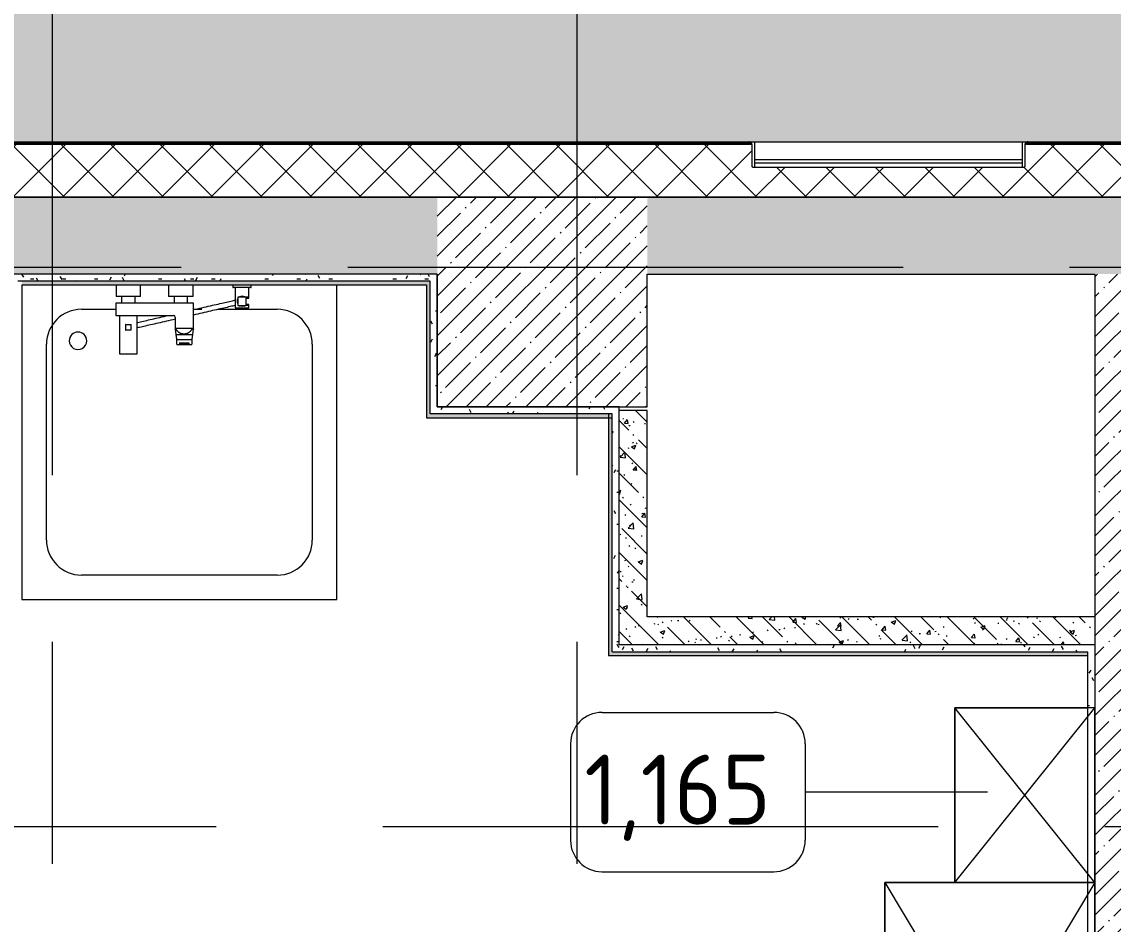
# Model space of a CAD drawing. Header units: millimetres. Extents: x 957 to 217451, y -8553 to 29000.
# Drawn here: x 46416 to 49536, y 13121 to 15701 of the extents above; entities that cross this region are included whole.
import ezdxf

# ---------------------------------------------------------------- set-up
doc = ezdxf.new("R2010")
doc.units = ezdxf.units.MM
doc.linetypes.add('Осевая', pattern=[3175, 635, -476.25, 1587.5, -476.25])
for name, color, linetype, lineweight in [('A-DETL', 7, 'Continuous', 9), ('A-GENM', 7, 'Continuous', 9), ('A-WALL', 7, 'Continuous', 9), ('I-FURN-IDEN', 7, 'Continuous', 9), ('I-WALL', 7, 'Continuous', 9), ('S-COLS', 7, 'Continuous', 9), ('Оси-2', 7, 'Осевая', 9)]:
    doc.layers.add(name, color=color, linetype=linetype, lineweight=lineweight)
for name, color, linetype, lineweight, true_color in [('A-DETL-GENF-2', 7, 'Continuous', 9, 0xd4d4d4), ('A-WALL-1', 9, 'Continuous', 9, 0x808080), ('A-WALL-FNSH-1', 9, 'Continuous', 9, 0x808080), ('I-FURN-1', 9, 'Continuous', 9, 0x808080), ('P-SANR-FIXT-1', 9, 'Continuous', 13, 0x808080)]:
    doc.layers.add(name, color=color, linetype=linetype, lineweight=lineweight, true_color=true_color)
doc.styles.add('GOST Common_4', font='GOST_Common.ttf', dxfattribs={"height": 200})
pattern_1 = [(45, (29493.17, 0), (-57.02463, 57.02463), []), (45, (29550.2, 0), (-57.02463, 57.02463), [100.806, -20.161, 3.353, -16.808])]
pattern_2 = [(135, (29493.17, 0), (-75.43415, -75.43415), [106.68, -17.78, 3.556, -17.78]), (135, (29493.17, 75.39), (-75.43415, -75.43415), []), (50, (29493.17, 0), (127.5292, -11.15758), [13.335, -146.685]), (355, (29493.17, 0), (-24.66966, 133.74), [10.668, -117.348]), (100.451, (29503.8, -0.93), (102.85973, 122.5818), [11.333, -124.663]), (46.184, (29493.17, 35.56), (189.7552, -29.4304), [20.002, -220.027]), (96.636, (29508.99, 33.1), (166.1822, 173.1996), [17, -186.995]), (351.184, (29493.17, 35.56), (166.184, 173.1976), [16.002, -176.022]), (21, (29510.95, 26.67), (106.13027, -71.58603), [13.335, -146.685]), (326, (29510.95, 26.67), (43.2619, 128.93175), [10.668, -117.348]), (71.451, (29519.8, 20.7), (149.392, 57.34505), [11.333, -124.663]), (37.5, (29493.174, 0), (2.16223, 59.18836), [3.353, -112.573, 3.353, -115.773, -117.792]), (37.5, (29493.174, 0), (2.16223, 59.18836), [-235.052, 3.353, -114.44]), (7.5, (29493.174, 0), (46.77386, 70.12615), [3.353, -64.567, 3.353, -109.906, -44.894]), (7.5, (29493.174, 0), (46.77386, 70.12615), [-181.178, 3.353, -41.542]), (327.5, (29453.525, 0), (94.91367, -4.01009), [3.353, -41.097, 3.353, -135.331, -184.023]), (327.5, (29453.525, 0), (94.91367, -4.01009), [-183.134, 3.353, -180.67]), (317.5, (29435.745, 0), (103.69057, 17.79882), [3.353, -54.432, 3.353, -88.748, -130.683]), (317.5, (29435.745, 0), (103.69057, 17.79882), [-149.885, 3.353, -127.33])]
pattern_3 = [(0, (29493.174, 0), (121.92, 30.48), [10.058, -81.382, 10.058, -81.382, -487.68]), (0, (29493.174, 0), (121.92, 30.48), [-182.88, 10.058, -172.822, 10.058, -81.382, -213.36]), (0, (29493.174, 0), (121.92, 30.48), [-457.2, 10.058, -50.902, 10.058, -142.342]), (120, (29538.894, 15.24), (-87.356454, 90.345817), [10.058, -81.382, 10.058, -81.382, -487.68]), (120, (29538.894, 15.24), (-87.356454, 90.345817), [-182.88, 10.058, -172.822, 10.058, -81.382, -213.36]), (120, (29538.894, 15.24), (-87.356454, 90.345817), [-457.2, 10.058, -50.902, 10.058, -142.342]), (240, (29554.134, 76.2), (-34.563546, -120.825817), [10.058, -81.382, 10.058, -81.382, -487.68]), (240, (29554.134, 76.2), (-34.563546, -120.825817), [-182.88, 10.058, -172.822, 10.058, -81.382, -213.36]), (240, (29554.134, 76.2), (-34.563546, -120.825817), [-457.2, 10.058, -50.902, 10.058, -142.342])]

# ---------------------------------------------------------------- blocks, each defined once
blk = doc.blocks.new('SND_Aquanet_Душевой поддон_HX108_Квадратный_С опорами_Сантехкомплект__$ - 900х900-31006294-План расстановки мебели и оборудования 3 этажа в осях 1-12')
at = {"layer": 'P-SANR-FIXT-1'}
for p, q in [((450, 450), (-449.9, 450)), ((450, -450), (450, 450)), ((-280, 380), (280, 380)), ((-380, 110.8), (-380, 280)), ((380, 280), (380, -280)), ((-380, 40.2), (-380, 63.9)), ((-380, -280), (-380, -181.8)), ((280, -380), (-280, -380)), ((-449.9, -450), (450, -450))]:
    blk.add_line(p, q, dxfattribs=at)
for centre, radius, start, end in [((-280, 280), 100, 90, 180), ((280, 280), 100, 0, 90), ((-280, -280), 100, 180, 270), ((-290, -290), 25, 90, 270), ((-290, -290), 25, 270, 90), ((280, -280), 100, 270, 0)]:
    blk.add_arc(centre, radius, start, end, dxfattribs=at)
blk = doc.blocks.new('Полоса с поворотом - Полоса с поворотом-23831104-План расстановки мебели и оборудования 3 этажа в осях 1-12')
at = {"layer": 'A-GENM'}
for p, q in [((19783, 15306.4), (19017, 15306.4)), ((19017, 15297.9), (19783, 15297.9))]:
    blk.add_line(p, q, dxfattribs=at)
blk = doc.blocks.new('Уголок вложенный - Уголок вложенный-23831105-План расстановки мебели и оборудования 3 этажа в осях 1-12')
at = {"layer": 'A-GENM'}
for p, q in [((29244, 15358), (29244, 15285)), ((29237, 15288), (29237, 15349)), ((29244, 15285), (29240, 15285))]:
    blk.add_line(p, q, dxfattribs=at)
at = {"layer": 'A-GENM', "flags": 128}
for points in [[(29237, 15349), (29236.8, 15351), (29236.1, 15352.9), (29235, 15354.6), (29233.6, 15356), (29231.9, 15357.1), (29230, 15357.8), (29228, 15358)], [(29240, 15285), (29239.3, 15285.1), (29238.7, 15285.3), (29238.1, 15285.7), (29237.7, 15286.1), (29237.3, 15286.7), (29237.1, 15287.3), (29237, 15288)]]:
    blk.add_lwpolyline(points, dxfattribs=at)
blk = doc.blocks.new('Уголок вложенный - Уголок вложенный-V46-План расстановки мебели и оборудования 3 этажа в осях 1-12')
at = {"layer": 'A-GENM'}
for p, q in [((30010, 15285), (30010, 15358)), ((30017, 15349), (30017, 15288)), ((30014, 15285), (30010, 15285))]:
    blk.add_line(p, q, dxfattribs=at)
at = {"layer": 'A-GENM', "flags": 128}
for points in [[(30026, 15358), (30024, 15357.8), (30022.1, 15357.1), (30020.4, 15356), (30019, 15354.6), (30017.9, 15352.9), (30017.2, 15351), (30017, 15349)], [(30017, 15288), (30016.9, 15287.3), (30016.7, 15286.7), (30016.3, 15286.1), (30015.9, 15285.7), (30015.3, 15285.3), (30014.7, 15285.1), (30014, 15285)]]:
    blk.add_lwpolyline(points, dxfattribs=at)
blk = doc.blocks.new('Уголок вложенный - Уголок вложенный-V48-План расстановки мебели и оборудования 3 этажа в осях 1-12')
at = {"layer": 'A-GENM'}
blk.add_line((19783, 15285), (19017, 15285), dxfattribs=at)
at = {"layer": 'A-GENM', "flags": 128}
for points in [[(19012.3, 15285.1), (19011.7, 15285.3), (19011.1, 15285.7), (19010.7, 15286.1), (19010.3, 15286.7), (19010.1, 15287.3)], [(19789.9, 15287.3), (19789.7, 15286.7), (19789.3, 15286.1), (19788.9, 15285.7), (19788.3, 15285.3), (19787.7, 15285.1)]]:
    blk.add_lwpolyline(points, dxfattribs=at)
blk = doc.blocks.new('Шкаф параметрический - 1_165-25646814-План расстановки мебели и оборудования 3 этажа в осях 1-12')
at = {"layer": 'I-FURN-1'}
for p, q in [((0, 0), (500, 400)), ((0, 400), (500, 0)), ((500, 400), (0, 400)), ((0, 400), (0, 0)), ((0, 20), (0, 400)), ((0, 400), (500, 400)), ((500, 0), (500, 400)), ((500, 400), (500, 20)), ((0, 0), (500, 0))]:
    blk.add_line(p, q, dxfattribs=at)
blk = doc.blocks.new('Шкаф параметрический - 1_59-26183054-План расстановки мебели и оборудования 3 этажа в осях 1-12')
at = {"layer": 'I-FURN-1'}
for p, q in [((0, 0), (1000, 600)), ((0, 600), (1000, 0)), ((1000, 600), (0, 600)), ((0, 600), (0, 0)), ((1000, 0), (1000, 600)), ((0, 200), (0, 580)), ((1000, 580), (1000, 0)), ((0, 0), (0, 200)), ((0, 0), (1000, 0)), ((1000, 0), (0, 0))]:
    blk.add_line(p, q, dxfattribs=at)
blk = doc.blocks.new('Смеситель для ванны с душевым гарнитуром - Смеситель для ванны с душевым гарнитуром-31010185-План расстановки мебели и оборудования 3 этажа в осях 1-12')
at = {"layer": 'P-SANR-FIXT-1'}
for p, q in [((17192, 14949), (17192, 14916)), ((17192, 14949), (17192, 14916)), ((17262, 14916), (17262, 14949)), ((17262, 14916), (17262, 14949)), ((17342, 14949), (17342, 14916)), ((17342, 14949), (17342, 14916)), ((17412, 14916), (17412, 14949)), ((17412, 14916), (17412, 14949)), ((17526, 14949), (17526, 14941)), ((17578, 14941), (17578, 14949)), ((17262, 14916), (17192, 14916)), ((17262, 14916), (17192, 14916)), ((17207.7, 14916), (17207.7, 14896.7)), ((17246.2, 14896.7), (17246.2, 14916)), ((17412, 14916), (17342, 14916)), ((17412, 14916), (17342, 14916)), ((17357.7, 14916), (17357.7, 14896.7)), ((17396.2, 14896.7), (17396.2, 14916)), ((17527.6, 14941), (17526, 14941)), ((17526, 14941), (17527.6, 14941)), ((17576.4, 14941), (17527.6, 14941)), ((17532.7, 14941), (17532.7, 14883)), ((17564, 14914.2), (17540, 14914.2)), ((17540, 14914.2), (17540, 14890.2)), ((17564, 14890.2), (17564, 14914.2)), ((17571.2, 14913.7), (17571.2, 14941)), ((17576.4, 14941), (17578, 14941)), ((17578, 14941), (17576.4, 14941)), ((17191, 14895.7), (17191, 14862.7)), ((17191, 14895.7), (17191, 14862.7)), ((17412, 14896.7), (17192, 14896.7)), ((17412, 14896.7), (17192, 14896.7)), ((17413, 14826.2), (17413, 14895.7)), ((17413, 14826.2), (17413, 14895.7)), ((17532.7, 14883), (17571.2, 14883)), ((17540, 14890.2), (17564, 14890.2)), ((17543.6, 14890.2), (17543.6, 14888.7)), ((17543.6, 14890.2), (17543.6, 14888.7)), ((17543.6, 14890.2), (17543.6, 14888.7)), ((17543.6, 14890.2), (17543.6, 14888.7)), ((17543.6, 14890.2), (17543.6, 14888.7)), ((17543.6, 14890.2), (17543.6, 14888.7)), ((17543.6, 14890.2), (17543.6, 14888.7)), ((17543.6, 14890.2), (17543.6, 14888.7)), ((17546.8, 14888.7), (17543.6, 14888.7)), ((17543.6, 14888.7), (17546.8, 14888.7)), ((17546.8, 14888.7), (17543.6, 14888.7)), ((17543.6, 14888.7), (17546.8, 14888.7)), ((17546.8, 14888.7), (17543.6, 14888.7)), ((17543.6, 14888.7), (17546.8, 14888.7)), ((17546.8, 14888.7), (17543.6, 14888.7)), ((17543.6, 14888.7), (17546.8, 14888.7)), ((17546.8, 14888.7), (17543.6, 14888.7)), ((17543.6, 14888.7), (17546.8, 14888.7)), ((17546.8, 14888.7), (17543.6, 14888.7)), ((17543.6, 14888.7), (17546.8, 14888.7)), ((17546.8, 14888.7), (17543.6, 14888.7)), ((17543.6, 14888.7), (17546.8, 14888.7)), ((17546.8, 14888.7), (17543.6, 14888.7)), ((17543.6, 14888.7), (17546.8, 14888.7)), ((17546.8, 14888.7), (17546.8, 14890.2)), ((17546.8, 14888.7), (17546.8, 14890.2)), ((17546.8, 14888.7), (17546.8, 14890.2)), ((17546.8, 14888.7), (17546.8, 14890.2)), ((17546.8, 14888.7), (17546.8, 14890.2)), ((17546.8, 14888.7), (17546.8, 14890.2)), ((17546.8, 14888.7), (17546.8, 14890.2)), ((17546.8, 14888.7), (17546.8, 14890.2)), ((17548.1, 14890.2), (17548.1, 14888.7)), ((17548.1, 14890.2), (17548.1, 14888.7)), ((17548.1, 14890.2), (17548.1, 14888.7)), ((17548.1, 14890.2), (17548.1, 14888.7)), ((17548.1, 14890.2), (17548.1, 14888.7)), ((17548.1, 14890.2), (17548.1, 14888.7)), ((17548.1, 14890.2), (17548.1, 14888.7)), ((17548.1, 14890.2), (17548.1, 14888.7)), ((17551.4, 14888.7), (17548.1, 14888.7)), ((17548.1, 14888.7), (17551.4, 14888.7)), ((17551.4, 14888.7), (17548.1, 14888.7)), ((17548.1, 14888.7), (17551.4, 14888.7)), ((17551.4, 14888.7), (17548.1, 14888.7)), ((17548.1, 14888.7), (17551.4, 14888.7)), ((17551.4, 14888.7), (17548.1, 14888.7)), ((17548.1, 14888.7), (17551.4, 14888.7)), ((17551.4, 14888.7), (17548.1, 14888.7)), ((17548.1, 14888.7), (17551.4, 14888.7)), ((17551.4, 14888.7), (17548.1, 14888.7)), ((17548.1, 14888.7), (17551.4, 14888.7)), ((17551.4, 14888.7), (17548.1, 14888.7)), ((17548.1, 14888.7), (17551.4, 14888.7)), ((17551.4, 14888.7), (17548.1, 14888.7)), ((17548.1, 14888.7), (17551.4, 14888.7)), ((17551.4, 14888.7), (17551.4, 14890.2)), ((17551.4, 14888.7), (17551.4, 14890.2)), ((17551.4, 14888.7), (17551.4, 14890.2)), ((17551.4, 14888.7), (17551.4, 14890.2)), ((17551.4, 14888.7), (17551.4, 14890.2)), ((17551.4, 14888.7), (17551.4, 14890.2)), ((17551.4, 14888.7), (17551.4, 14890.2)), ((17551.4, 14888.7), (17551.4, 14890.2)), ((17552.6, 14890.2), (17552.6, 14888.7)), ((17552.6, 14890.2), (17552.6, 14888.7)), ((17552.6, 14890.2), (17552.6, 14888.7)), ((17552.6, 14890.2), (17552.6, 14888.7)), ((17552.6, 14890.2), (17552.6, 14888.7)), ((17552.6, 14890.2), (17552.6, 14888.7)), ((17552.6, 14890.2), (17552.6, 14888.7)), ((17552.6, 14890.2), (17552.6, 14888.7)), ((17555.9, 14888.7), (17552.6, 14888.7)), ((17552.6, 14888.7), (17555.9, 14888.7)), ((17555.9, 14888.7), (17552.6, 14888.7)), ((17552.6, 14888.7), (17555.9, 14888.7)), ((17555.9, 14888.7), (17552.6, 14888.7)), ((17552.6, 14888.7), (17555.9, 14888.7)), ((17555.9, 14888.7), (17552.6, 14888.7)), ((17552.6, 14888.7), (17555.9, 14888.7)), ((17555.9, 14888.7), (17552.6, 14888.7)), ((17552.6, 14888.7), (17555.9, 14888.7)), ((17555.9, 14888.7), (17552.6, 14888.7)), ((17552.6, 14888.7), (17555.9, 14888.7)), ((17555.9, 14888.7), (17552.6, 14888.7)), ((17552.6, 14888.7), (17555.9, 14888.7)), ((17555.9, 14888.7), (17552.6, 14888.7)), ((17552.6, 14888.7), (17555.9, 14888.7)), ((17555.9, 14888.7), (17555.9, 14890.2)), ((17555.9, 14888.7), (17555.9, 14890.2)), ((17555.9, 14888.7), (17555.9, 14890.2)), ((17555.9, 14888.7), (17555.9, 14890.2)), ((17555.9, 14888.7), (17555.9, 14890.2)), ((17555.9, 14888.7), (17555.9, 14890.2)), ((17555.9, 14888.7), (17555.9, 14890.2)), ((17555.9, 14888.7), (17555.9, 14890.2)), ((17557.2, 14890.2), (17557.2, 14888.7)), ((17557.2, 14890.2), (17557.2, 14888.7)), ((17557.2, 14890.2), (17557.2, 14888.7)), ((17557.2, 14890.2), (17557.2, 14888.7)), ((17557.2, 14890.2), (17557.2, 14888.7)), ((17557.2, 14890.2), (17557.2, 14888.7)), ((17557.2, 14890.2), (17557.2, 14888.7)), ((17557.2, 14890.2), (17557.2, 14888.7)), ((17560.4, 14888.7), (17557.2, 14888.7)), ((17557.2, 14888.7), (17560.4, 14888.7)), ((17560.4, 14888.7), (17557.2, 14888.7)), ((17557.2, 14888.7), (17560.4, 14888.7)), ((17560.4, 14888.7), (17557.2, 14888.7)), ((17557.2, 14888.7), (17560.4, 14888.7)), ((17560.4, 14888.7), (17557.2, 14888.7)), ((17557.2, 14888.7), (17560.4, 14888.7)), ((17560.4, 14888.7), (17557.2, 14888.7)), ((17557.2, 14888.7), (17560.4, 14888.7)), ((17560.4, 14888.7), (17557.2, 14888.7)), ((17557.2, 14888.7), (17560.4, 14888.7)), ((17560.4, 14888.7), (17557.2, 14888.7)), ((17557.2, 14888.7), (17560.4, 14888.7)), ((17560.4, 14888.7), (17557.2, 14888.7)), ((17557.2, 14888.7), (17560.4, 14888.7)), ((17560.4, 14888.7), (17560.4, 14890.2)), ((17560.4, 14888.7), (17560.4, 14890.2)), ((17560.4, 14888.7), (17560.4, 14890.2)), ((17560.4, 14888.7), (17560.4, 14890.2)), ((17560.4, 14888.7), (17560.4, 14890.2)), ((17560.4, 14888.7), (17560.4, 14890.2)), ((17560.4, 14888.7), (17560.4, 14890.2)), ((17560.4, 14888.7), (17560.4, 14890.2)), ((17571.2, 14913.7), (17564, 14913.7)), ((17564, 14913.7), (17571.2, 14913.7)), ((17564, 14911.2), (17570.7, 14911.2)), ((17570.7, 14893.2), (17564, 14893.2)), ((17564, 14890.5), (17571.2, 14890.5)), ((17571.2, 14890.5), (17564, 14890.5)), ((17571.2, 14911.7), (17571.2, 14913.7)), ((17571.2, 14890.5), (17571.2, 14892.7)), ((17571.2, 14883), (17571.2, 14890.5)), ((17192, 14861.7), (17356, 14861.7)), ((17192, 14861.7), (17356, 14861.7)), ((17202, 14861.7), (17202, 14752.2)), ((17252, 14752.2), (17252, 14861.7)), ((17361, 14856.7), (17361, 14826.2)), ((17361, 14856.7), (17361, 14826.2)), ((17219, 14835.7), (17219, 14819.7)), ((17219.5, 14835.7), (17219, 14835.7)), ((17219, 14835.7), (17219.5, 14835.7)), ((17219.5, 14835.7), (17234.5, 14835.7)), ((17234.5, 14835.7), (17235, 14835.7)), ((17235, 14835.7), (17234.5, 14835.7)), ((17235, 14819.7), (17235, 14835.7)), ((17361.1, 14822.6), (17361.1, 14823.4)), ((17364.5, 14823.4), (17361.1, 14823.4)), ((17361.1, 14822.6), (17363, 14807)), ((17362, 14825.2), (17412, 14825.2)), ((17362, 14825.2), (17412, 14825.2)), ((17412.9, 14823.4), (17408, 14823.4)), ((17411, 14807), (17412.9, 14822.6)), ((17412.9, 14823.4), (17412.9, 14822.6)), ((17219.5, 14819.7), (17219, 14819.7)), ((17219, 14819.7), (17219.5, 14819.7)), ((17234.5, 14819.7), (17219.5, 14819.7)), ((17234.5, 14819.7), (17235, 14819.7)), ((17235, 14819.7), (17234.5, 14819.7)), ((17363, 14807), (17411, 14807)), ((17363, 14807), (17364.6, 14794.1)), ((17364.6, 14794.1), (17364.8, 14792.6)), ((17364.8, 14792.6), (17409.2, 14792.6)), ((17364.8, 14792.6), (17365, 14790.2)), ((17365, 14790.2), (17365, 14781.4)), ((17408.9, 14790.2), (17409.2, 14792.6)), ((17409, 14781.4), (17409, 14790.2)), ((17409.2, 14792.6), (17409.4, 14794.1)), ((17409.4, 14794.1), (17411, 14807)), ((17365, 14781.4), (17365.5, 14777.9)), ((17408.5, 14777.9), (17365.5, 14777.9)), ((17374.5, 14782.5), (17374.5, 14784.1)), ((17374.5, 14784), (17374.5, 14782.5)), ((17374.5, 14780.1), (17374.5, 14782.5)), ((17374.5, 14781.9), (17376.6, 14781.9)), ((17376.6, 14782.8), (17397.4, 14782.8)), ((17376.6, 14779.8), (17376.6, 14782.8)), ((17397.4, 14779.8), (17376.6, 14779.8)), ((17397.4, 14779.8), (17397.4, 14782.8)), ((17397.4, 14781.9), (17399.5, 14781.9)), ((17399.5, 14782.5), (17399.5, 14784.1)), ((17399.5, 14782.5), (17399.5, 14784)), ((17399.5, 14782.5), (17399.5, 14780.1)), ((17408.5, 14777.9), (17409, 14781.4)), ((17202.5, 14751.7), (17251.5, 14751.7))]:
    blk.add_line(p, q, dxfattribs=at)
at = {"layer": 'P-SANR-FIXT-1', "flags": 128}
for points in [[(17413, 14878.1), (17418.5, 14879.3), (17424.8, 14880.8), (17431.1, 14882.2), (17437.4, 14883.6), (17443.5, 14885.1), (17449.6, 14886.4), (17455.5, 14887.8), (17461.4, 14889.2), (17467.1, 14890.5), (17472.7, 14891.8), (17478.2, 14893), (17483.5, 14894.2), (17488.7, 14895.4), (17493.7, 14896.6), (17498.6, 14897.7), (17503.2, 14898.8), (17507.7, 14899.8), (17512, 14900.8), (17516.1, 14901.7), (17520, 14902.6), (17523.7, 14903.4), (17527.1, 14904.2), (17530.4, 14905), (17532.7, 14905.5)], [(17532.3, 14890), (17528.9, 14889.3), (17525.4, 14888.4), (17521.6, 14887.6), (17517.6, 14886.7), (17513.4, 14885.7), (17509, 14884.7), (17504.5, 14883.6), (17499.7, 14882.6), (17494.8, 14881.4), (17489.7, 14880.3), (17484.5, 14879.1), (17479.1, 14877.8), (17473.5, 14876.6), (17467.9, 14875.3), (17462.1, 14873.9), (17456.2, 14872.6), (17450.2, 14871.2), (17444.1, 14869.8), (17437.9, 14868.4), (17431.6, 14866.9), (17425.3, 14865.5), (17418.9, 14864), (17413, 14862.7)], [(17252, 14841.1), (17253.9, 14841.6), (17257.7, 14842.4), (17261.6, 14843.3), (17265.8, 14844.3), (17270.2, 14845.3), (17274.8, 14846.4), (17279.5, 14847.4), (17284.4, 14848.6), (17289.5, 14849.7), (17294.8, 14850.9), (17300.2, 14852.2), (17305.7, 14853.4), (17311.4, 14854.7), (17317.2, 14856.1), (17323.1, 14857.4), (17329.1, 14858.8), (17335.2, 14860.2), (17341.4, 14861.6)], [(17360.7, 14850.7), (17354.4, 14849.2), (17348.1, 14847.8), (17341.9, 14846.4), (17335.7, 14844.9), (17329.7, 14843.6), (17323.7, 14842.2), (17317.8, 14840.8), (17312.1, 14839.5), (17306.5, 14838.2), (17301, 14837), (17295.7, 14835.8), (17290.5, 14834.6), (17285.5, 14833.4), (17280.7, 14832.3), (17276, 14831.2), (17271.5, 14830.2), (17267.2, 14829.2), (17263.1, 14828.3), (17259.2, 14827.4), (17255.6, 14826.6), (17252.1, 14825.8)], [(17385, 14808.3), (17384, 14808.4), (17383, 14808.5), (17382, 14808.6), (17381, 14808.8), (17380.1, 14809), (17379.1, 14809.3), (17378.1, 14809.6), (17377.2, 14809.9), (17376.3, 14810.3), (17375.4, 14810.7), (17374.5, 14811.1), (17373.6, 14811.6), (17372.7, 14812.1), (17371.9, 14812.7), (17371.1, 14813.2), (17370.3, 14813.9), (17369.5, 14814.5), (17368.8, 14815.2), (17368.1, 14815.9), (17367.4, 14816.6), (17366.7, 14817.4), (17366.1, 14818.2), (17365.5, 14819), (17365, 14819.8), (17364.4, 14820.6), (17364, 14821.5), (17363.5, 14822.4), (17363.1, 14823.3), (17362.7, 14824.2), (17362.4, 14825.2)], [(17409.7, 14825.2), (17409.3, 14824.3), (17408.9, 14823.3), (17408.5, 14822.4), (17408.1, 14821.5), (17407.6, 14820.7), (17407, 14819.8), (17406.5, 14819), (17405.9, 14818.2), (17405.3, 14817.4), (17404.6, 14816.6), (17403.9, 14815.9), (17403.2, 14815.2), (17402.5, 14814.5), (17401.7, 14813.9), (17400.9, 14813.3), (17400.1, 14812.7), (17399.3, 14812.1), (17398.4, 14811.6), (17397.6, 14811.1), (17396.7, 14810.7), (17395.8, 14810.3), (17394.8, 14809.9), (17393.9, 14809.6), (17392.9, 14809.3), (17392, 14809), (17391, 14808.8), (17390, 14808.6), (17389, 14808.5), (17388, 14808.4), (17387, 14808.3), (17386, 14808.3)], [(17374.5, 14782.5), (17374.6, 14782.6), (17374.7, 14782.7), (17375, 14782.7), (17375.3, 14782.7), (17375.7, 14782.8), (17376.1, 14782.8), (17376.6, 14782.8)], [(17376.6, 14779.8), (17376.1, 14779.8), (17375.7, 14779.8), (17375.3, 14779.9), (17375, 14779.9), (17374.7, 14780), (17374.6, 14780)], [(17397.4, 14782.8), (17397.8, 14782.8), (17398.3, 14782.8), (17398.7, 14782.7), (17399, 14782.7), (17399.3, 14782.7), (17399.4, 14782.6), (17399.5, 14782.5)], [(17399.4, 14780), (17399.3, 14780), (17399, 14779.9), (17398.7, 14779.9), (17398.3, 14779.8), (17397.8, 14779.8), (17397.4, 14779.8)]]:
    blk.add_lwpolyline(points, dxfattribs=at)
at = {"layer": 'P-SANR-FIXT-1'}
for centre, radius, start, end in [((17552, 14902.2), 14.2, 58.1524, 121.7439), ((17552, 14902.2), 14.2, 58.1524, 121.7439), ((17192, 14895.7), 1, 90, 180), ((17192, 14895.7), 1, 90, 180), ((17412, 14895.7), 1, 0, 90), ((17412, 14895.7), 1, 0, 90), ((17552, 14902.2), 14.2, 148.2631, 211.8541), ((17552, 14902.2), 14.2, 148.2631, 211.8541), ((17552, 14902.2), 14.2, 238.3082, 302.0443), ((17552, 14902.2), 14.2, 238.3082, 302.0443), ((17570.7, 14911.7), 0.5, 270, 0), ((17570.7, 14892.7), 0.5, 0, 90), ((17192, 14862.7), 1, 180, 270), ((17192, 14862.7), 1, 180, 270), ((17356, 14856.7), 5, 0, 90), ((17356, 14856.7), 5, 0, 90), ((17362, 14826.2), 1, 180, 270), ((17362, 14826.2), 1, 180, 270), ((17412, 14826.2), 1, 270, 0), ((17412, 14826.2), 1, 270, 0), ((17202.5, 14752.2), 0.5, 180, 270), ((17251.5, 14752.2), 0.5, 270, 0)]:
    blk.add_arc(centre, radius, start, end, dxfattribs=at)
blk = doc.blocks.new('Марка_Мебель - В прямоуг_Balcon_Марка-25523697-План расстановки мебели и оборудования 3 этажа в осях 1-12')
at = {"layer": 'I-FURN-IDEN'}
for p, q in [((-2.455, 2.278), (2.455, 2.278)), ((-3.355, 1.378), (-3.355, -1.384)), ((3.355, 1.378), (3.355, -1.378)), ((-2.461, -2.278), (2.455, -2.278))]:
    blk.add_line(p, q, dxfattribs=at)
for centre, radius, start, end in [((-2.455, 1.378), 0.9, 90, 180), ((2.455, 1.378), 0.9, 0, 90), ((-2.461, -1.384), 0.893, 180, 270), ((2.455, -1.378), 0.9, 270, 0)]:
    blk.add_arc(centre, radius, start, end, dxfattribs=at)

msp = doc.modelspace()

# ---------------------------------------------------------------- hatches: boundary and pattern name
at = {"layer": 'A-DETL-GENF-2'}
msp.add_hatch(color=256, dxfattribs=at).paths.add_polyline_path([(29225.2, 14774.9), (29225.2, 15358), (67780.8, 15358), (67780.8, 23799.7), (68251.3, 23799.7), (68251.3, 23888.3), (63421.2, 23888.3), (63421.2, 27398.1), (27084.1, 27398.1), (27084.1, 14774.9), (29212.9, 14774.9)])
at = {"layer": 'A-WALL'}
h = msp.add_hatch(dxfattribs=at)
h.set_pattern_fill('FP_9', color=256, style=0, pattern_type=2)
h.set_pattern_definition([(45, (29493.17, 0), (-70.71068, 70.71068), []), (135, (29493.17, 0), (-70.71068, -70.71068), [])])
h.paths.add_polyline_path([(67780.8, 15200), (67780.8, 15350), (67303.2, 15350), (67303.2, 15200), (67763.2, 15200)])
h.paths.add_polyline_path([(44020.6, 15200), (61603.2, 15200), (61603.2, 15350), (59510.2, 15349), (59510.2, 15288), (59507.2, 15285), (58733.2, 15285), (58730.2, 15288), (58729.4, 15350), (55103.4, 15349), (55103.4, 15288), (55100.4, 15285), (53926.4, 15285), (53923.4, 15288), (53922.7, 15350), (49283.2, 15349), (49283.2, 15288), (49280.2, 15285), (48506.2, 15285), (48503.2, 15288), (48502.4, 15350), (44276.2, 15349), (44275, 15285.7), (44273.2, 15285), (44096.8, 15286.1), (44096.2, 15288), (44095.4, 15350), (42353.2, 15350), (42353.2, 15200), (43803.2, 15200)])
h.paths.add_polyline_path([(34153.2, 15200), (36253.2, 15200), (36253.2, 15350), (29533.2, 15350), (29533.2, 15293), (29383.2, 15293), (29383.2, 15200), (33553.2, 15200)])
h.paths.add_polyline_path([(63253.2, 15200), (63253.2, 15350), (63103.2, 15350), (63103.2, 15200), (63203.2, 15200)])
h.paths.add_polyline_path([(64153.2, 15200), (64903.2, 15200), (64903.2, 15350), (64153.2, 15350)])
h.paths.add_polyline_path([(38653.2, 15200), (39253.2, 15200), (39253.2, 15350), (38653.2, 15350), (38653.2, 15218)])
h.paths.add_polyline_path([(37753.2, 15200), (37753.2, 15350), (37153.2, 15350), (37153.2, 15200), (37289.8, 15200)])
h.paths.add_polyline_path([(62733.2, 15200), (62733.2, 15350), (62503.2, 15350), (62503.2, 15200), (62728.2, 15200)])
at = {"layer": 'I-WALL'}
h = msp.add_hatch(dxfattribs=at)
h.set_pattern_fill('FP_10', color=256, style=0, pattern_type=2)
h.set_pattern_definition(pattern_1)
h.paths.add_polyline_path([(55303.2, 14980), (55303.2, 15200), (52003.2, 15200), (52003.2, 14980), (54789.8, 14980)])
h.paths.add_polyline_path([(49703.2, 14980), (51403.2, 14980), (51403.2, 15200), (48203.4, 15200), (48203.4, 14980), (49483.2, 14980)])
h.paths.add_polyline_path([(61603.2, 14980), (61603.2, 15200), (60103.2, 15200), (60103.2, 14980), (61520.5, 14980)])
h.paths.add_polyline_path([(59503.2, 14980), (59503.2, 15200), (55903.2, 15200), (55903.2, 14980), (58828.2, 14980)])
h.paths.add_polyline_path([(44693.7, 14980), (47603.4, 14980.3), (47603.4, 15200), (43803.2, 15200), (43803.2, 14980), (44383.2, 14980)])
h = msp.add_hatch(dxfattribs=at)
h.set_pattern_fill('FP_34', color=256, style=0, pattern_type=2)
h.set_pattern_definition(pattern_3)
h.paths.add_polyline_path([(46383.2, 14960), (47583.4, 14960), (47583.4, 14980), (46383.2, 14980)])
h = msp.add_hatch(dxfattribs=at)
h.set_pattern_fill('FP_34', color=256, style=0, pattern_type=2)
h.set_pattern_definition(pattern_3)
h.paths.add_polyline_path([(47603.4, 14600), (47603.4, 14980), (47583.4, 14980), (47583.4, 14600)])
h = msp.add_hatch(dxfattribs=at)
h.set_pattern_fill('FP_10', color=256, style=0, pattern_type=2)
h.set_pattern_definition(pattern_1)
h.paths.add_polyline_path([(49703.2, 11400), (49703.2, 14980), (49483.2, 14980), (49483.2, 11400)])
for points in [[(47572.4, 14949), (47583.4, 14949), (47583.4, 14960), (46415.2, 14960), (46416.1, 14949), (47386, 14949)], [(47583.4, 14569), (47583.4, 14949), (47572.4, 14949), (47572.4, 14569)], [(48103.4, 13889), (48103.4, 14569), (48092.4, 14580), (48092.4, 13889)], [(49083.2, 13889), (49463.2, 13889), (49463.1, 13900), (48103.4, 13900), (48103.4, 13889), (48883.2, 13889)]]:
    msp.add_hatch(color=256, dxfattribs=at).paths.add_polyline_path(points)
h = msp.add_hatch(dxfattribs=at)
h.set_pattern_fill('FP_34', color=256, style=0, pattern_type=2)
h.set_pattern_definition(pattern_3)
h.paths.add_polyline_path([(48092.4, 14580), (48103.4, 14580.2), (48103.4, 14600), (47583.4, 14600), (47583.4, 14580), (48059, 14580)])
h = msp.add_hatch(color=256, dxfattribs=at)
h.paths.add_polyline_path([(48092.4, 14580), (47583.4, 14580), (47583.4, 14569), (48092.4, 14569)])
h.paths.add_polyline_path([(48103.4, 14569), (48103.4, 14580), (48092.4, 14580), (48097.9, 14574.5)])
h = msp.add_hatch(dxfattribs=at)
h.set_pattern_fill('FP_34', color=256, style=0, pattern_type=2)
h.set_pattern_definition(pattern_3)
h.paths.add_polyline_path([(48123.4, 13920), (48123.4, 14600), (48103.4, 14600), (48103.4, 13920)])
h = msp.add_hatch(dxfattribs=at)
h.set_pattern_fill('FP_17', color=256, style=0, pattern_type=2)
h.set_pattern_definition(pattern_2)
h.paths.add_polyline_path([(48123.4, 13920), (48203.4, 13920), (48203.4, 14590), (48123.4, 14590), (48123.4, 14000)])
h = msp.add_hatch(dxfattribs=at)
h.set_pattern_fill('FP_17', color=256, style=0, pattern_type=2)
h.set_pattern_definition(pattern_2)
h.paths.add_polyline_path([(49463.2, 13920), (49483.2, 13920), (49483.2, 14000), (48203.4, 14000), (48203.4, 13920), (49405.2, 13920)])
h = msp.add_hatch(dxfattribs=at)
h.set_pattern_fill('FP_34', color=256, style=0, pattern_type=2)
h.set_pattern_definition(pattern_3)
h.paths.add_polyline_path([(48103.4, 13900), (49463.2, 13900), (49462.8, 13920), (48103.4, 13920)])
h = msp.add_hatch(dxfattribs=at)
h.set_pattern_fill('FP_34', color=256, style=0, pattern_type=2)
h.set_pattern_definition(pattern_3)
h.paths.add_polyline_path([(49463.2, 12001.9), (49483.2, 12001.9), (49483.2, 12240), (49463.2, 12240), (49463.2, 12002.9)])
h.paths.add_polyline_path([(49464.8, 13740), (49483.2, 13740), (49483.2, 13920), (49463.2, 13920), (49463.2, 13740)])
at = {"layer": 'S-COLS'}
h = msp.add_hatch(dxfattribs=at)
h.set_pattern_fill('FP_10', color=256, style=0, pattern_type=2)
h.set_pattern_definition(pattern_1)
h.paths.add_polyline_path([(47603.4, 14600), (48203.4, 14600), (48203.4, 15200), (47603.4, 15200), (47603.4, 14926)])

# ---------------------------------------------------------------- linework, layer by layer
at = {"layer": 'A-DETL'}
msp.add_line((29225.2, 15358), (67780.8, 15358), dxfattribs=at)
at = {"layer": 'A-WALL'}
for p, q in [((48502.3, 15353), (44277.1, 15353)), ((53922.6, 15353), (49284, 15353)), ((48503.1, 15350), (44276.3, 15350)), ((53923.3, 15350), (49283.3, 15350)), ((47603.4, 15200), (43803.2, 15200)), ((51403.2, 15200), (48203.4, 15200)), ((47603.4, 14980), (46383.2, 14980)), ((47583.4, 14580), (47583.4, 14960)), ((48103.4, 14580), (47583.4, 14580)), ((48103.4, 13920), (48103.4, 14580)), ((49483.2, 14000), (49483.2, 12001.9)), ((49483.2, 13920), (48123.4, 13920)), ((49463.2, 12001.9), (49463.2, 13900))]:
    msp.add_line(p, q, dxfattribs=at)
at = {"layer": 'A-WALL-1'}
for p, q in [((43803.2, 15200), (51403.2, 15200)), ((47603.4, 14600), (47603.4, 14980)), ((48203.4, 14980), (49483.2, 14980)), ((49483.2, 14980), (49483.2, 14000)), ((48123.4, 14600), (47603.4, 14600)), ((48123.4, 13920), (48123.4, 14600)), ((48203.4, 14590), (48123.4, 14590)), ((48203.4, 14000), (48203.4, 14590)), ((49483.2, 14000), (48203.4, 14000)), ((48103.4, 13900), (49463.2, 13900))]:
    msp.add_line(p, q, dxfattribs=at)
at = {"layer": 'A-WALL-FNSH-1'}
for p, q in [((47583.4, 14960), (46404.2, 14960)), ((46415.2, 14949), (47572.4, 14949)), ((47572.4, 14949), (47572.4, 14569)), ((48092.4, 14580), (48092.4, 13889)), ((47572.4, 14569), (48103.4, 14569)), ((48103.4, 13900), (48103.4, 13920)), ((48092.4, 13889), (49463.2, 13889)), ((49463.2, 13899), (49462.2, 13899)), ((49462.2, 13899), (49462.2, 12002.9))]:
    msp.add_line(p, q, dxfattribs=at)
at = {"layer": 'I-FURN-IDEN'}
msp.add_line((49176.7, 13498.8), (48655.2, 13498.8), dxfattribs=at)
at = {"layer": 'S-COLS'}
for p, q in [((48203.4, 15200), (47603.4, 15200)), ((47603.4, 14980), (47603.4, 14600)), ((48203.4, 14600), (48203.4, 14980)), ((47603.4, 14600), (48203.4, 14600))]:
    msp.add_line(p, q, dxfattribs=at)
at = {"layer": 'Оси-2'}
for p, q in [((46503.2, 593.7), (46503.2, 24898.1)), ((48003.2, 593.7), (48003.2, 24898.1)), ((27186.1, 15000), (65153.2, 15000)), ((27286.5, 13400), (65153.2, 13400))]:
    msp.add_line(p, q, dxfattribs=at)

# ---------------------------------------------------------------- block references
at = {"layer": 'A-GENM'}
for name, p in [('Уголок вложенный - Уголок вложенный-23831105-План расстановки мебели и оборудования 3 этажа в осях 1-12', (19266.2, 0)), ('Уголок вложенный - Уголок вложенный-V46-План расстановки мебели и оборудования 3 этажа в осях 1-12', (19266.2, 0)), ('Полоса с поворотом - Полоса с поворотом-23831104-План расстановки мебели и оборудования 3 этажа в осях 1-12', (29493.2, 0)), ('Уголок вложенный - Уголок вложенный-V48-План расстановки мебели и оборудования 3 этажа в осях 1-12', (29493.2, 0))]:
    msp.add_blockref(name, p, dxfattribs=at)
at = {"layer": 'I-FURN-1'}
for name, p, rotation in [('Шкаф параметрический - 1_165-25646814-План расстановки мебели и оборудования 3 этажа в осях 1-12', (49483.2, 13240), 89.99999999999984), ('Шкаф параметрический - 1_59-26183054-План расстановки мебели и оборудования 3 этажа в осях 1-12', (48883.2, 13240), 269.9999999999996)]:
    msp.add_blockref(name, p, dxfattribs=dict(at, rotation=rotation))
at = {"layer": 'I-FURN-IDEN', "xscale": 99.99999999999993, "yscale": 99.99999999999993, "zscale": 99.99999999999993}
msp.add_blockref('Марка_Мебель - В прямоуг_Balcon_Марка-25523697-План расстановки мебели и оборудования 3 этажа в осях 1-12', (48319.8, 13498.8), dxfattribs=at)
at = {"layer": 'P-SANR-FIXT-1', "rotation": 269.9999999999998}
msp.add_blockref('SND_Aquanet_Душевой поддон_HX108_Квадратный_С опорами_Сантехкомплект__$ - 900х900-31006294-План расстановки мебели и оборудования 3 этажа в осях 1-12', (46866, 14499.1), dxfattribs=at)
at = {"layer": 'P-SANR-FIXT-1'}
msp.add_blockref('Смеситель для ванны с душевым гарнитуром - Смеситель для ванны с душевым гарнитуром-31010185-План расстановки мебели и оборудования 3 этажа в осях 1-12', (29493.2, 0), dxfattribs=at)

# ---------------------------------------------------------------- texts
at = {"layer": 'I-FURN-IDEN', "insert": (48023.8, 13605.8), "char_height": 200, "width": 681.434, "attachment_point": 1, "style": 'GOST Common_4'}
msp.add_mtext('1,165', dxfattribs=at)

doc.saveas('drawing.dxf')
